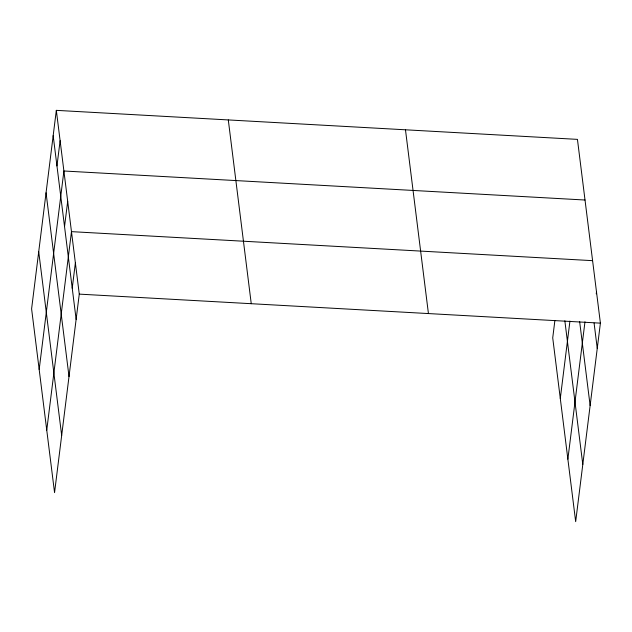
<?xml version="1.0" encoding="UTF-8"?>
<svg xmlns="http://www.w3.org/2000/svg" width="632" height="632" viewBox="0 0 632 632"><rect width="100%" height="100%" fill="white"/><g stroke="black" fill="none" stroke-linecap="round" stroke-linejoin="round"><path stroke-width="0.95" d="M56.327 110.355L31.6 308.858L54.557 492.628L79.276 294.125L56.327 110.355L577.443 139.372L600.4 323.142L575.673 521.645L552.724 337.875L554.888 320.44M56.967 165.955L60.111 140.675M39.176 369.499L63.903 170.995L585.019 200.02M64.535 226.604L67.687 201.324M46.752 430.147L71.479 231.644L592.595 260.661M72.23 288.168L75.374 262.88M560.292 398.523L569.938 321.08M567.868 459.164L584.979 321.791M596.253 293.848L596.497 291.905M79.276 294.125L600.4 323.142M594.08 323.039L597.248 348.43M579.639 321.585L590.13 405.586M564.85 320.819L582.799 464.481M405.475 129.797L428.433 313.567M228.294 119.93L251.252 303.7M53.175 135.635L76.132 319.405M46.057 192.8L69.014 376.569M38.718 251.694L61.675 435.464"/></g></svg>
